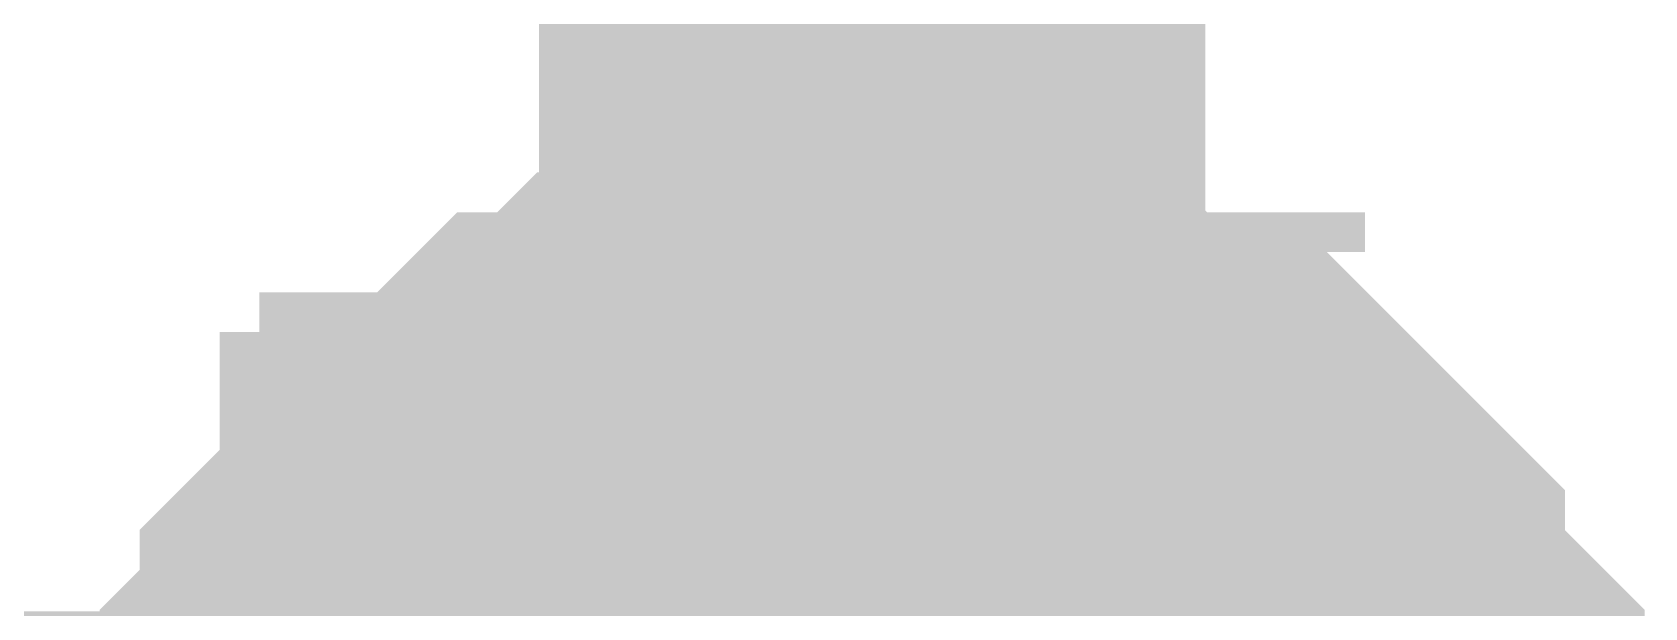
# Model space of a CAD drawing. Header units: inches. Extents: x 0 to 841, y 0 to 594.
# Drawn here: x 774.075 to 775.887, y 175.336 to 175.983 of the extents above; entities that cross this region are included whole.
import ezdxf

# ---------------------------------------------------------------- set-up
doc = ezdxf.new("R2010")
doc.units = ezdxf.units.IN
doc.layers.add('Sheet', color=255, linetype='Continuous')

msp = doc.modelspace()

# ---------------------------------------------------------------- linework, layer by layer
at = {"layer": 'Sheet'}
for points in [[(752.5162, 174.9569, 0.7493, 0.7493, 0), (760.0171, 174.9569, 0.7493, 0.7493, 0), (775.019, 174.9569, 0.7493, 0.7493, 0), (775.019, 177.4723, 0.7493, 0.7493, 0)], [(774.3003, 175.1815, 0.2997, 0.2997, 0), (774.3003, 175.2264, 0.2997, 0.2997, 0), (774.3003, 175.2713, 0.2997, 0.2997, 0), (774.3452, 175.3162, 0.2997, 0.2997, 0), (774.3452, 175.3162, 0.2997, 0.2997, 0), (774.3452, 175.3612, 0.2997, 0.2997, 0), (774.3901, 175.4061, 0.2997, 0.2997, 0), (774.3901, 175.4061, 0.2997, 0.2997, 0), (774.4351, 175.451, 0.2997, 0.2997, 0), (774.4351, 175.4959, 0.2997, 0.2997, 0), (774.48, 175.4959, 0.2997, 0.2997, 0), (774.48, 175.5408, 0.2997, 0.2997, 0), (774.5249, 175.5408, 0.2997, 0.2997, 0), (774.5698, 175.5858, 0.2997, 0.2997, 0), (774.5698, 175.5858, 0.2997, 0.2997, 0), (774.6147, 175.6307, 0.2997, 0.2997, 0), (774.6596, 175.6307, 0.2997, 0.2997, 0), (774.6596, 175.6307, 0.2997, 0.2997, 0), (774.7045, 175.6756, 0.2997, 0.2997, 0), (774.7495, 175.6756, 0.2997, 0.2997, 0), (774.7944, 175.6756, 0.2997, 0.2997, 0), (774.8393, 175.7205, 0.2997, 0.2997, 0), (774.8393, 175.7205, 0.2997, 0.2997, 0), (774.8842, 175.7205, 0.2997, 0.2997, 0), (774.9291, 175.7205, 0.2997, 0.2997, 0), (774.974, 175.7205, 0.2997, 0.2997, 0), (775.019, 175.7205, 0.2997, 0.2997, 0)], [(774.3003, 175.1815, 0.2997, 0.2997, 0), (774.3003, 175.2264, 0.2997, 0.2997, 0), (774.3003, 175.2713, 0.2997, 0.2997, 0), (774.3452, 175.3162, 0.2997, 0.2997, 0), (774.3452, 175.3162, 0.2997, 0.2997, 0), (774.3452, 175.3612, 0.2997, 0.2997, 0), (774.3901, 175.4061, 0.2997, 0.2997, 0), (774.3901, 175.4061, 0.2997, 0.2997, 0), (774.4351, 175.451, 0.2997, 0.2997, 0), (774.4351, 175.4959, 0.2997, 0.2997, 0), (774.48, 175.4959, 0.2997, 0.2997, 0), (774.48, 175.5408, 0.2997, 0.2997, 0), (774.5249, 175.5408, 0.2997, 0.2997, 0), (774.5698, 175.5858, 0.2997, 0.2997, 0), (774.5698, 175.5858, 0.2997, 0.2997, 0), (774.6147, 175.6307, 0.2997, 0.2997, 0), (774.6596, 175.6307, 0.2997, 0.2997, 0), (774.6596, 175.6307, 0.2997, 0.2997, 0), (774.7045, 175.6756, 0.2997, 0.2997, 0), (774.7495, 175.6756, 0.2997, 0.2997, 0), (774.7944, 175.6756, 0.2997, 0.2997, 0), (774.8393, 175.7205, 0.2997, 0.2997, 0), (774.8393, 175.7205, 0.2997, 0.2997, 0), (774.8842, 175.7205, 0.2997, 0.2997, 0), (774.9291, 175.7205, 0.2997, 0.2997, 0), (774.974, 175.7205, 0.2997, 0.2997, 0), (775.019, 175.7205, 0.2997, 0.2997, 0)], [(774.3003, 175.1815, 0.2997, 0.2997, 0), (774.3003, 175.2264, 0.2997, 0.2997, 0), (774.3003, 175.2713, 0.2997, 0.2997, 0), (774.3452, 175.3162, 0.2997, 0.2997, 0), (774.3452, 175.3162, 0.2997, 0.2997, 0), (774.3452, 175.3612, 0.2997, 0.2997, 0), (774.3901, 175.4061, 0.2997, 0.2997, 0), (774.3901, 175.4061, 0.2997, 0.2997, 0), (774.4351, 175.451, 0.2997, 0.2997, 0), (774.4351, 175.4959, 0.2997, 0.2997, 0), (774.48, 175.4959, 0.2997, 0.2997, 0), (774.48, 175.5408, 0.2997, 0.2997, 0), (774.5249, 175.5408, 0.2997, 0.2997, 0), (774.5698, 175.5858, 0.2997, 0.2997, 0), (774.5698, 175.5858, 0.2997, 0.2997, 0), (774.6147, 175.6307, 0.2997, 0.2997, 0), (774.6596, 175.6307, 0.2997, 0.2997, 0), (774.6596, 175.6307, 0.2997, 0.2997, 0), (774.7045, 175.6756, 0.2997, 0.2997, 0), (774.7495, 175.6756, 0.2997, 0.2997, 0), (774.7944, 175.6756, 0.2997, 0.2997, 0), (774.8393, 175.7205, 0.2997, 0.2997, 0), (774.8393, 175.7205, 0.2997, 0.2997, 0), (774.8842, 175.7205, 0.2997, 0.2997, 0), (774.9291, 175.7205, 0.2997, 0.2997, 0), (774.974, 175.7205, 0.2997, 0.2997, 0), (775.019, 175.7205, 0.2997, 0.2997, 0)], [(775.019, 175.7205, 0.2997, 0.2997, 0), (775.019, 175.7205, 0.2997, 0.2997, 0)], [(775.019, 175.7205, 0.2997, 0.2997, 0), (775.0639, 175.7205, 0.2997, 0.2997, 0), (775.1088, 175.7205, 0.2997, 0.2997, 0), (775.1088, 175.7205, 0.2997, 0.2997, 0), (775.1537, 175.7205, 0.2997, 0.2997, 0), (775.1986, 175.7205, 0.2997, 0.2997, 0), (775.2435, 175.6756, 0.2997, 0.2997, 0), (775.2885, 175.6756, 0.2997, 0.2997, 0), (775.2885, 175.6756, 0.2997, 0.2997, 0), (775.3334, 175.6307, 0.2997, 0.2997, 0), (775.3783, 175.6307, 0.2997, 0.2997, 0), (775.4232, 175.6307, 0.2997, 0.2997, 0), (775.4232, 175.5858, 0.2997, 0.2997, 0), (775.4681, 175.5858, 0.2997, 0.2997, 0), (775.513, 175.5408, 0.2997, 0.2997, 0), (775.513, 175.5408, 0.2997, 0.2997, 0), (775.5579, 175.4959, 0.2997, 0.2997, 0), (775.5579, 175.4959, 0.2997, 0.2997, 0), (775.6029, 175.451, 0.2997, 0.2997, 0), (775.6478, 175.4061, 0.2997, 0.2997, 0), (775.6478, 175.4061, 0.2997, 0.2997, 0), (775.6478, 175.3612, 0.2997, 0.2997, 0), (775.6927, 175.3162, 0.2997, 0.2997, 0), (775.6927, 175.3162, 0.2997, 0.2997, 0), (775.7376, 175.2713, 0.2997, 0.2997, 0), (775.7376, 175.2264, 0.2997, 0.2997, 0), (775.7376, 175.1815, 0.2997, 0.2997, 0)], [(775.019, 175.7205, 0.2997, 0.2997, 0), (775.019, 175.7205, 0.2997, 0.2997, 0)], [(775.019, 175.7205, 0.2997, 0.2997, 0), (775.0639, 175.7205, 0.2997, 0.2997, 0), (775.1088, 175.7205, 0.2997, 0.2997, 0), (775.1088, 175.7205, 0.2997, 0.2997, 0), (775.1537, 175.7205, 0.2997, 0.2997, 0), (775.1986, 175.7205, 0.2997, 0.2997, 0), (775.2435, 175.6756, 0.2997, 0.2997, 0), (775.2885, 175.6756, 0.2997, 0.2997, 0), (775.2885, 175.6756, 0.2997, 0.2997, 0), (775.3334, 175.6307, 0.2997, 0.2997, 0), (775.3783, 175.6307, 0.2997, 0.2997, 0), (775.4232, 175.6307, 0.2997, 0.2997, 0), (775.4232, 175.5858, 0.2997, 0.2997, 0), (775.4681, 175.5858, 0.2997, 0.2997, 0), (775.513, 175.5408, 0.2997, 0.2997, 0), (775.513, 175.5408, 0.2997, 0.2997, 0), (775.5579, 175.4959, 0.2997, 0.2997, 0), (775.5579, 175.4959, 0.2997, 0.2997, 0), (775.6029, 175.451, 0.2997, 0.2997, 0), (775.6478, 175.4061, 0.2997, 0.2997, 0), (775.6478, 175.4061, 0.2997, 0.2997, 0), (775.6478, 175.3612, 0.2997, 0.2997, 0), (775.6927, 175.3162, 0.2997, 0.2997, 0), (775.6927, 175.3162, 0.2997, 0.2997, 0), (775.7376, 175.2713, 0.2997, 0.2997, 0), (775.7376, 175.2264, 0.2997, 0.2997, 0), (775.7376, 175.1815, 0.2997, 0.2997, 0)], [(775.019, 175.7205, 0.2997, 0.2997, 0), (775.019, 175.7205, 0.2997, 0.2997, 0)], [(775.019, 175.7205, 0.2997, 0.2997, 0), (775.0639, 175.7205, 0.2997, 0.2997, 0), (775.1088, 175.7205, 0.2997, 0.2997, 0), (775.1088, 175.7205, 0.2997, 0.2997, 0), (775.1537, 175.7205, 0.2997, 0.2997, 0), (775.1986, 175.7205, 0.2997, 0.2997, 0), (775.2435, 175.6756, 0.2997, 0.2997, 0), (775.2885, 175.6756, 0.2997, 0.2997, 0), (775.2885, 175.6756, 0.2997, 0.2997, 0), (775.3334, 175.6307, 0.2997, 0.2997, 0), (775.3783, 175.6307, 0.2997, 0.2997, 0), (775.4232, 175.6307, 0.2997, 0.2997, 0), (775.4232, 175.5858, 0.2997, 0.2997, 0), (775.4681, 175.5858, 0.2997, 0.2997, 0), (775.513, 175.5408, 0.2997, 0.2997, 0), (775.513, 175.5408, 0.2997, 0.2997, 0), (775.5579, 175.4959, 0.2997, 0.2997, 0), (775.5579, 175.4959, 0.2997, 0.2997, 0), (775.6029, 175.451, 0.2997, 0.2997, 0), (775.6478, 175.4061, 0.2997, 0.2997, 0), (775.6478, 175.4061, 0.2997, 0.2997, 0), (775.6478, 175.3612, 0.2997, 0.2997, 0), (775.6927, 175.3162, 0.2997, 0.2997, 0), (775.6927, 175.3162, 0.2997, 0.2997, 0), (775.7376, 175.2713, 0.2997, 0.2997, 0), (775.7376, 175.2264, 0.2997, 0.2997, 0), (775.7376, 175.1815, 0.2997, 0.2997, 0)], [(774.3003, 175.2713, 0.0991, 0.0991, 0), (774.3452, 175.3162, 0.0991, 0.0991, 0), (774.3452, 175.3162, 0.0991, 0.0991, 0), (774.3452, 175.3612, 0.0991, 0.0991, 0), (774.3901, 175.4061, 0.0991, 0.0991, 0), (774.3901, 175.4061, 0.0991, 0.0991, 0), (774.4351, 175.451, 0.0991, 0.0991, 0), (774.4351, 175.4959, 0.0991, 0.0991, 0), (774.48, 175.4959, 0.0991, 0.0991, 0), (774.48, 175.5408, 0.0991, 0.0991, 0), (774.5249, 175.5408, 0.0991, 0.0991, 0), (774.5698, 175.5858, 0.0991, 0.0991, 0), (774.5698, 175.5858, 0.0991, 0.0991, 0), (774.6147, 175.6307, 0.0991, 0.0991, 0), (774.6596, 175.6307, 0.0991, 0.0991, 0), (774.6596, 175.6307, 0.0991, 0.0991, 0), (774.7045, 175.6756, 0.0991, 0.0991, 0), (774.7495, 175.6756, 0.0991, 0.0991, 0), (774.7944, 175.6756, 0.0991, 0.0991, 0), (774.8393, 175.7205, 0.0991, 0.0991, 0), (774.8393, 175.7205, 0.0991, 0.0991, 0), (774.8842, 175.7205, 0.0991, 0.0991, 0), (774.9291, 175.7205, 0.0991, 0.0991, 0), (774.974, 175.7205, 0.0991, 0.0991, 0), (775.019, 175.7205, 0.0991, 0.0991, 0)], [(774.3003, 175.2713, 0.0991, 0.0991, 0), (774.3452, 175.3162, 0.0991, 0.0991, 0), (774.3452, 175.3162, 0.0991, 0.0991, 0), (774.3452, 175.3612, 0.0991, 0.0991, 0), (774.3901, 175.4061, 0.0991, 0.0991, 0), (774.3901, 175.4061, 0.0991, 0.0991, 0), (774.4351, 175.451, 0.0991, 0.0991, 0), (774.4351, 175.4959, 0.0991, 0.0991, 0), (774.48, 175.4959, 0.0991, 0.0991, 0), (774.48, 175.5408, 0.0991, 0.0991, 0), (774.5249, 175.5408, 0.0991, 0.0991, 0), (774.5698, 175.5858, 0.0991, 0.0991, 0), (774.5698, 175.5858, 0.0991, 0.0991, 0), (774.6147, 175.6307, 0.0991, 0.0991, 0), (774.6596, 175.6307, 0.0991, 0.0991, 0), (774.6596, 175.6307, 0.0991, 0.0991, 0), (774.7045, 175.6756, 0.0991, 0.0991, 0), (774.7495, 175.6756, 0.0991, 0.0991, 0), (774.7944, 175.6756, 0.0991, 0.0991, 0), (774.8393, 175.7205, 0.0991, 0.0991, 0), (774.8393, 175.7205, 0.0991, 0.0991, 0), (774.8842, 175.7205, 0.0991, 0.0991, 0), (774.9291, 175.7205, 0.0991, 0.0991, 0), (774.974, 175.7205, 0.0991, 0.0991, 0), (775.019, 175.7205, 0.0991, 0.0991, 0)], [(774.3003, 175.2713, 0.0991, 0.0991, 0), (774.3452, 175.3162, 0.0991, 0.0991, 0), (774.3452, 175.3162, 0.0991, 0.0991, 0), (774.3452, 175.3612, 0.0991, 0.0991, 0), (774.3901, 175.4061, 0.0991, 0.0991, 0), (774.3901, 175.4061, 0.0991, 0.0991, 0), (774.4351, 175.451, 0.0991, 0.0991, 0), (774.4351, 175.4959, 0.0991, 0.0991, 0), (774.48, 175.4959, 0.0991, 0.0991, 0), (774.48, 175.5408, 0.0991, 0.0991, 0), (774.5249, 175.5408, 0.0991, 0.0991, 0), (774.5698, 175.5858, 0.0991, 0.0991, 0), (774.5698, 175.5858, 0.0991, 0.0991, 0), (774.6147, 175.6307, 0.0991, 0.0991, 0), (774.6596, 175.6307, 0.0991, 0.0991, 0), (774.6596, 175.6307, 0.0991, 0.0991, 0), (774.7045, 175.6756, 0.0991, 0.0991, 0), (774.7495, 175.6756, 0.0991, 0.0991, 0), (774.7944, 175.6756, 0.0991, 0.0991, 0), (774.8393, 175.7205, 0.0991, 0.0991, 0), (774.8393, 175.7205, 0.0991, 0.0991, 0), (774.8842, 175.7205, 0.0991, 0.0991, 0), (774.9291, 175.7205, 0.0991, 0.0991, 0), (774.974, 175.7205, 0.0991, 0.0991, 0), (775.019, 175.7205, 0.0991, 0.0991, 0)], [(775.019, 175.7205, 0.0991, 0.0991, 0), (775.019, 175.7205, 0.0991, 0.0991, 0)], [(775.019, 175.7205, 0.0991, 0.0991, 0), (775.0639, 175.7205, 0.0991, 0.0991, 0), (775.1088, 175.7205, 0.0991, 0.0991, 0), (775.1088, 175.7205, 0.0991, 0.0991, 0), (775.1537, 175.7205, 0.0991, 0.0991, 0), (775.1986, 175.7205, 0.0991, 0.0991, 0), (775.2435, 175.6756, 0.0991, 0.0991, 0), (775.2885, 175.6756, 0.0991, 0.0991, 0), (775.2885, 175.6756, 0.0991, 0.0991, 0), (775.3334, 175.6307, 0.0991, 0.0991, 0), (775.3783, 175.6307, 0.0991, 0.0991, 0), (775.4232, 175.6307, 0.0991, 0.0991, 0), (775.4232, 175.5858, 0.0991, 0.0991, 0), (775.4681, 175.5858, 0.0991, 0.0991, 0), (775.513, 175.5408, 0.0991, 0.0991, 0), (775.513, 175.5408, 0.0991, 0.0991, 0), (775.5579, 175.4959, 0.0991, 0.0991, 0), (775.5579, 175.4959, 0.0991, 0.0991, 0), (775.6029, 175.451, 0.0991, 0.0991, 0), (775.6478, 175.4061, 0.0991, 0.0991, 0), (775.6478, 175.4061, 0.0991, 0.0991, 0), (775.6478, 175.3612, 0.0991, 0.0991, 0), (775.6927, 175.3162, 0.0991, 0.0991, 0), (775.6927, 175.3162, 0.0991, 0.0991, 0), (775.7376, 175.2713, 0.0991, 0.0991, 0)], [(775.019, 175.7205, 0.0991, 0.0991, 0), (775.019, 175.7205, 0.0991, 0.0991, 0)], [(775.019, 175.7205, 0.0991, 0.0991, 0), (775.0639, 175.7205, 0.0991, 0.0991, 0), (775.1088, 175.7205, 0.0991, 0.0991, 0), (775.1088, 175.7205, 0.0991, 0.0991, 0), (775.1537, 175.7205, 0.0991, 0.0991, 0), (775.1986, 175.7205, 0.0991, 0.0991, 0), (775.2435, 175.6756, 0.0991, 0.0991, 0), (775.2885, 175.6756, 0.0991, 0.0991, 0), (775.2885, 175.6756, 0.0991, 0.0991, 0), (775.3334, 175.6307, 0.0991, 0.0991, 0), (775.3783, 175.6307, 0.0991, 0.0991, 0), (775.4232, 175.6307, 0.0991, 0.0991, 0), (775.4232, 175.5858, 0.0991, 0.0991, 0), (775.4681, 175.5858, 0.0991, 0.0991, 0), (775.513, 175.5408, 0.0991, 0.0991, 0), (775.513, 175.5408, 0.0991, 0.0991, 0), (775.5579, 175.4959, 0.0991, 0.0991, 0), (775.5579, 175.4959, 0.0991, 0.0991, 0), (775.6029, 175.451, 0.0991, 0.0991, 0), (775.6478, 175.4061, 0.0991, 0.0991, 0), (775.6478, 175.4061, 0.0991, 0.0991, 0), (775.6478, 175.3612, 0.0991, 0.0991, 0), (775.6927, 175.3162, 0.0991, 0.0991, 0), (775.6927, 175.3162, 0.0991, 0.0991, 0), (775.7376, 175.2713, 0.0991, 0.0991, 0)], [(775.019, 175.7205, 0.0991, 0.0991, 0), (775.019, 175.7205, 0.0991, 0.0991, 0)], [(775.019, 175.7205, 0.0991, 0.0991, 0), (775.0639, 175.7205, 0.0991, 0.0991, 0), (775.1088, 175.7205, 0.0991, 0.0991, 0), (775.1088, 175.7205, 0.0991, 0.0991, 0), (775.1537, 175.7205, 0.0991, 0.0991, 0), (775.1986, 175.7205, 0.0991, 0.0991, 0), (775.2435, 175.6756, 0.0991, 0.0991, 0), (775.2885, 175.6756, 0.0991, 0.0991, 0), (775.2885, 175.6756, 0.0991, 0.0991, 0), (775.3334, 175.6307, 0.0991, 0.0991, 0), (775.3783, 175.6307, 0.0991, 0.0991, 0), (775.4232, 175.6307, 0.0991, 0.0991, 0), (775.4232, 175.5858, 0.0991, 0.0991, 0), (775.4681, 175.5858, 0.0991, 0.0991, 0), (775.513, 175.5408, 0.0991, 0.0991, 0), (775.513, 175.5408, 0.0991, 0.0991, 0), (775.5579, 175.4959, 0.0991, 0.0991, 0), (775.5579, 175.4959, 0.0991, 0.0991, 0), (775.6029, 175.451, 0.0991, 0.0991, 0), (775.6478, 175.4061, 0.0991, 0.0991, 0), (775.6478, 175.4061, 0.0991, 0.0991, 0), (775.6478, 175.3612, 0.0991, 0.0991, 0), (775.6927, 175.3162, 0.0991, 0.0991, 0), (775.6927, 175.3162, 0.0991, 0.0991, 0), (775.7376, 175.2713, 0.0991, 0.0991, 0)], [(774.5249, 175.1815, 0.2997, 0.2997, 0), (774.5249, 175.2264, 0.2997, 0.2997, 0), (774.5698, 175.2264, 0.2997, 0.2997, 0), (774.5698, 175.2713, 0.2997, 0.2997, 0), (774.5698, 175.2713, 0.2997, 0.2997, 0), (774.6147, 175.3162, 0.2997, 0.2997, 0), (774.6147, 175.3162, 0.2997, 0.2997, 0), (774.6147, 175.3612, 0.2997, 0.2997, 0), (774.6596, 175.3612, 0.2997, 0.2997, 0), (774.6596, 175.3612, 0.2997, 0.2997, 0), (774.7045, 175.4061, 0.2997, 0.2997, 0), (774.7045, 175.4061, 0.2997, 0.2997, 0), (774.7495, 175.4061, 0.2997, 0.2997, 0), (774.7495, 175.451, 0.2997, 0.2997, 0), (774.7944, 175.451, 0.2997, 0.2997, 0), (774.7944, 175.451, 0.2997, 0.2997, 0), (774.8393, 175.451, 0.2997, 0.2997, 0), (774.8393, 175.451, 0.2997, 0.2997, 0), (774.8842, 175.4959, 0.2997, 0.2997, 0), (774.8842, 175.4959, 0.2997, 0.2997, 0), (774.9291, 175.4959, 0.2997, 0.2997, 0), (774.974, 175.4959, 0.2997, 0.2997, 0), (774.974, 175.4959, 0.2997, 0.2997, 0), (775.019, 175.4959, 0.2997, 0.2997, 0)], [(774.5249, 175.1815, 0.2997, 0.2997, 0), (774.5249, 175.2264, 0.2997, 0.2997, 0), (774.5698, 175.2264, 0.2997, 0.2997, 0), (774.5698, 175.2713, 0.2997, 0.2997, 0), (774.5698, 175.2713, 0.2997, 0.2997, 0), (774.6147, 175.3162, 0.2997, 0.2997, 0), (774.6147, 175.3162, 0.2997, 0.2997, 0), (774.6147, 175.3612, 0.2997, 0.2997, 0), (774.6596, 175.3612, 0.2997, 0.2997, 0), (774.6596, 175.3612, 0.2997, 0.2997, 0), (774.7045, 175.4061, 0.2997, 0.2997, 0), (774.7045, 175.4061, 0.2997, 0.2997, 0), (774.7495, 175.4061, 0.2997, 0.2997, 0), (774.7495, 175.451, 0.2997, 0.2997, 0), (774.7944, 175.451, 0.2997, 0.2997, 0), (774.7944, 175.451, 0.2997, 0.2997, 0), (774.8393, 175.451, 0.2997, 0.2997, 0), (774.8393, 175.451, 0.2997, 0.2997, 0), (774.8842, 175.4959, 0.2997, 0.2997, 0), (774.8842, 175.4959, 0.2997, 0.2997, 0), (774.9291, 175.4959, 0.2997, 0.2997, 0), (774.974, 175.4959, 0.2997, 0.2997, 0), (774.974, 175.4959, 0.2997, 0.2997, 0), (775.019, 175.4959, 0.2997, 0.2997, 0)], [(775.019, 175.4959, 0.2997, 0.2997, 0), (775.019, 175.4959, 0.2997, 0.2997, 0)], [(775.019, 175.4959, 0.2997, 0.2997, 0), (775.0639, 175.4959, 0.2997, 0.2997, 0), (775.0639, 175.4959, 0.2997, 0.2997, 0), (775.1088, 175.4959, 0.2997, 0.2997, 0), (775.1088, 175.4959, 0.2997, 0.2997, 0), (775.1537, 175.4959, 0.2997, 0.2997, 0), (775.1537, 175.451, 0.2997, 0.2997, 0), (775.1986, 175.451, 0.2997, 0.2997, 0), (775.1986, 175.451, 0.2997, 0.2997, 0), (775.2435, 175.451, 0.2997, 0.2997, 0), (775.2435, 175.451, 0.2997, 0.2997, 0), (775.2885, 175.4061, 0.2997, 0.2997, 0), (775.2885, 175.4061, 0.2997, 0.2997, 0), (775.3334, 175.4061, 0.2997, 0.2997, 0), (775.3334, 175.3612, 0.2997, 0.2997, 0), (775.3334, 175.3612, 0.2997, 0.2997, 0), (775.3783, 175.3612, 0.2997, 0.2997, 0), (775.3783, 175.3162, 0.2997, 0.2997, 0), (775.3783, 175.3162, 0.2997, 0.2997, 0), (775.4232, 175.2713, 0.2997, 0.2997, 0), (775.4232, 175.2713, 0.2997, 0.2997, 0), (775.4232, 175.2264, 0.2997, 0.2997, 0), (775.4681, 175.2264, 0.2997, 0.2997, 0), (775.4681, 175.1815, 0.2997, 0.2997, 0)], [(775.019, 175.4959, 0.2997, 0.2997, 0), (775.019, 175.4959, 0.2997, 0.2997, 0)], [(775.019, 175.4959, 0.2997, 0.2997, 0), (775.0639, 175.4959, 0.2997, 0.2997, 0), (775.0639, 175.4959, 0.2997, 0.2997, 0), (775.1088, 175.4959, 0.2997, 0.2997, 0), (775.1088, 175.4959, 0.2997, 0.2997, 0), (775.1537, 175.4959, 0.2997, 0.2997, 0), (775.1537, 175.451, 0.2997, 0.2997, 0), (775.1986, 175.451, 0.2997, 0.2997, 0), (775.1986, 175.451, 0.2997, 0.2997, 0), (775.2435, 175.451, 0.2997, 0.2997, 0), (775.2435, 175.451, 0.2997, 0.2997, 0), (775.2885, 175.4061, 0.2997, 0.2997, 0), (775.2885, 175.4061, 0.2997, 0.2997, 0), (775.3334, 175.4061, 0.2997, 0.2997, 0), (775.3334, 175.3612, 0.2997, 0.2997, 0), (775.3334, 175.3612, 0.2997, 0.2997, 0), (775.3783, 175.3612, 0.2997, 0.2997, 0), (775.3783, 175.3162, 0.2997, 0.2997, 0), (775.3783, 175.3162, 0.2997, 0.2997, 0), (775.4232, 175.2713, 0.2997, 0.2997, 0), (775.4232, 175.2713, 0.2997, 0.2997, 0), (775.4232, 175.2264, 0.2997, 0.2997, 0), (775.4681, 175.2264, 0.2997, 0.2997, 0), (775.4681, 175.1815, 0.2997, 0.2997, 0)], [(774.5698, 175.2713, 0.0991, 0.0991, 0), (774.6147, 175.3162, 0.0991, 0.0991, 0), (774.6147, 175.3162, 0.0991, 0.0991, 0), (774.6147, 175.3612, 0.0991, 0.0991, 0), (774.6596, 175.3612, 0.0991, 0.0991, 0), (774.6596, 175.3612, 0.0991, 0.0991, 0), (774.7045, 175.4061, 0.0991, 0.0991, 0), (774.7045, 175.4061, 0.0991, 0.0991, 0), (774.7495, 175.4061, 0.0991, 0.0991, 0), (774.7495, 175.451, 0.0991, 0.0991, 0), (774.7944, 175.451, 0.0991, 0.0991, 0), (774.7944, 175.451, 0.0991, 0.0991, 0), (774.8393, 175.451, 0.0991, 0.0991, 0), (774.8393, 175.451, 0.0991, 0.0991, 0), (774.8842, 175.4959, 0.0991, 0.0991, 0), (774.8842, 175.4959, 0.0991, 0.0991, 0), (774.9291, 175.4959, 0.0991, 0.0991, 0), (774.974, 175.4959, 0.0991, 0.0991, 0), (774.974, 175.4959, 0.0991, 0.0991, 0), (775.019, 175.4959, 0.0991, 0.0991, 0)], [(774.5698, 175.2713, 0.0991, 0.0991, 0), (774.6147, 175.3162, 0.0991, 0.0991, 0), (774.6147, 175.3162, 0.0991, 0.0991, 0), (774.6147, 175.3612, 0.0991, 0.0991, 0), (774.6596, 175.3612, 0.0991, 0.0991, 0), (774.6596, 175.3612, 0.0991, 0.0991, 0), (774.7045, 175.4061, 0.0991, 0.0991, 0), (774.7045, 175.4061, 0.0991, 0.0991, 0), (774.7495, 175.4061, 0.0991, 0.0991, 0), (774.7495, 175.451, 0.0991, 0.0991, 0), (774.7944, 175.451, 0.0991, 0.0991, 0), (774.7944, 175.451, 0.0991, 0.0991, 0), (774.8393, 175.451, 0.0991, 0.0991, 0), (774.8393, 175.451, 0.0991, 0.0991, 0), (774.8842, 175.4959, 0.0991, 0.0991, 0), (774.8842, 175.4959, 0.0991, 0.0991, 0), (774.9291, 175.4959, 0.0991, 0.0991, 0), (774.974, 175.4959, 0.0991, 0.0991, 0), (774.974, 175.4959, 0.0991, 0.0991, 0), (775.019, 175.4959, 0.0991, 0.0991, 0)], [(775.019, 175.4959, 0.0991, 0.0991, 0), (775.019, 175.4959, 0.0991, 0.0991, 0)], [(775.019, 175.4959, 0.0991, 0.0991, 0), (775.0639, 175.4959, 0.0991, 0.0991, 0), (775.0639, 175.4959, 0.0991, 0.0991, 0), (775.1088, 175.4959, 0.0991, 0.0991, 0), (775.1088, 175.4959, 0.0991, 0.0991, 0), (775.1537, 175.4959, 0.0991, 0.0991, 0), (775.1537, 175.451, 0.0991, 0.0991, 0), (775.1986, 175.451, 0.0991, 0.0991, 0), (775.1986, 175.451, 0.0991, 0.0991, 0), (775.2435, 175.451, 0.0991, 0.0991, 0), (775.2435, 175.451, 0.0991, 0.0991, 0), (775.2885, 175.4061, 0.0991, 0.0991, 0), (775.2885, 175.4061, 0.0991, 0.0991, 0), (775.3334, 175.4061, 0.0991, 0.0991, 0), (775.3334, 175.3612, 0.0991, 0.0991, 0), (775.3334, 175.3612, 0.0991, 0.0991, 0), (775.3783, 175.3612, 0.0991, 0.0991, 0), (775.3783, 175.3162, 0.0991, 0.0991, 0), (775.3783, 175.3162, 0.0991, 0.0991, 0), (775.4232, 175.2713, 0.0991, 0.0991, 0)], [(775.019, 175.4959, 0.0991, 0.0991, 0), (775.019, 175.4959, 0.0991, 0.0991, 0)], [(775.019, 175.4959, 0.0991, 0.0991, 0), (775.0639, 175.4959, 0.0991, 0.0991, 0), (775.0639, 175.4959, 0.0991, 0.0991, 0), (775.1088, 175.4959, 0.0991, 0.0991, 0), (775.1088, 175.4959, 0.0991, 0.0991, 0), (775.1537, 175.4959, 0.0991, 0.0991, 0), (775.1537, 175.451, 0.0991, 0.0991, 0), (775.1986, 175.451, 0.0991, 0.0991, 0), (775.1986, 175.451, 0.0991, 0.0991, 0), (775.2435, 175.451, 0.0991, 0.0991, 0), (775.2435, 175.451, 0.0991, 0.0991, 0), (775.2885, 175.4061, 0.0991, 0.0991, 0), (775.2885, 175.4061, 0.0991, 0.0991, 0), (775.3334, 175.4061, 0.0991, 0.0991, 0), (775.3334, 175.3612, 0.0991, 0.0991, 0), (775.3334, 175.3612, 0.0991, 0.0991, 0), (775.3783, 175.3612, 0.0991, 0.0991, 0), (775.3783, 175.3162, 0.0991, 0.0991, 0), (775.3783, 175.3162, 0.0991, 0.0991, 0), (775.4232, 175.2713, 0.0991, 0.0991, 0)]]:
    msp.add_lwpolyline(points, format="xyseb", dxfattribs=at)
msp.add_lwpolyline([(774.7459, 174.9996, 0.508, 0.508, 1), (775.2539, 174.9996, 0.508, 0.508, 1)], format="xyseb", close=True, dxfattribs=at)

doc.saveas('drawing.dxf')
